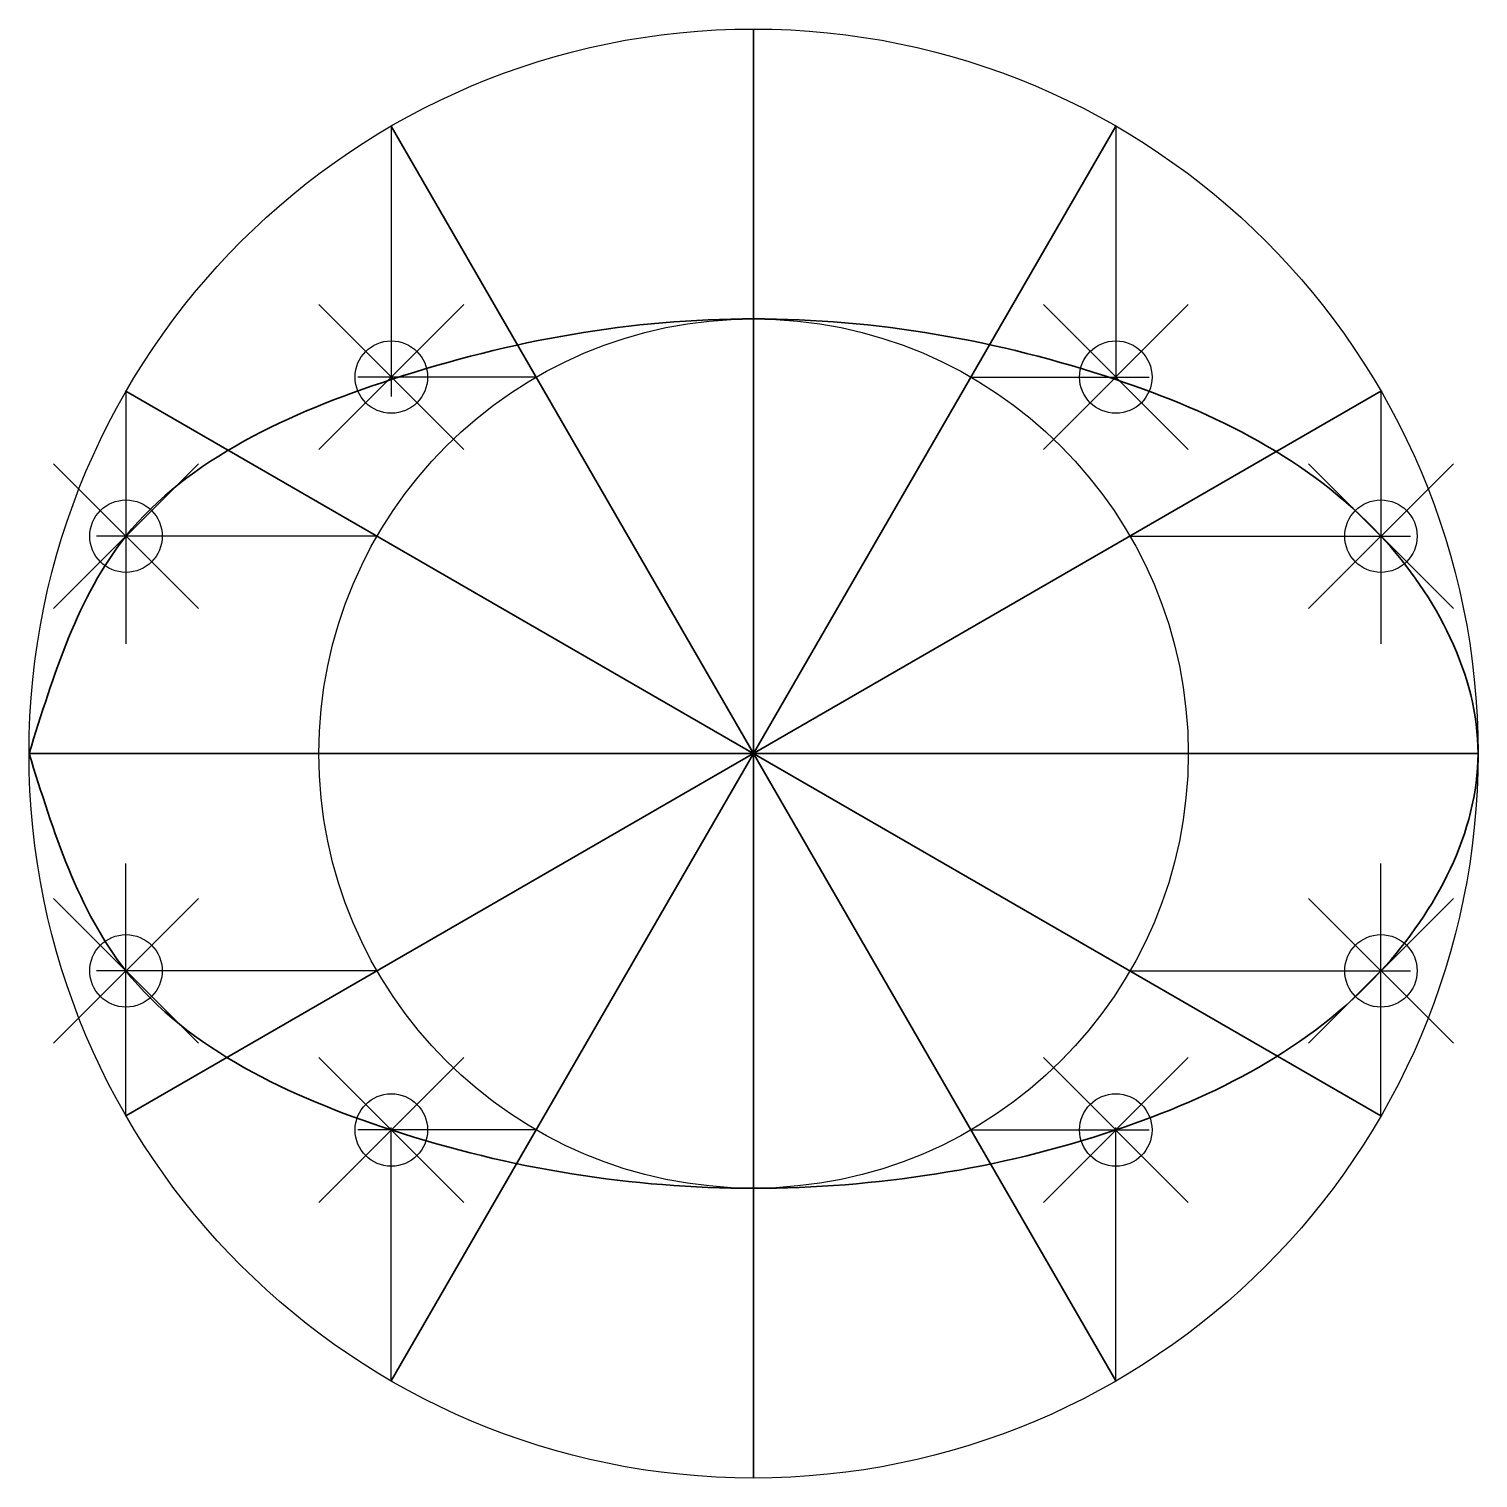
# Model space of a CAD drawing. Header units: millimetres. Extents: x 262 to 362, y 200 to 300.
import ezdxf

# ---------------------------------------------------------------- set-up
doc = ezdxf.new("R2010")
doc.units = ezdxf.units.MM
doc.header["$MEASUREMENT"] = 0
doc.header["$PDMODE"] = 35
doc.header["$PDSIZE"] = 5

msp = doc.modelspace()

# ---------------------------------------------------------------- linework, layer by layer
for p, q in [((311.96, 299.98), (311.96, 199.98)), ((311.96, 199.98), (311.96, 299.98)), ((286.96, 206.68), (336.96, 293.28)), ((336.96, 206.68), (286.96, 293.28)), ((336.96, 293.28), (286.96, 206.68)), ((286.96, 293.28), (336.96, 206.68)), ((286.96, 293.28), (286.96, 275.79)), ((336.96, 293.28), (336.96, 275.79)), ((296.96, 275.96), (284.64, 275.96)), ((286.96, 275.79), (286.96, 274.62)), ((326.96, 275.96), (339.27, 275.96)), ((268.65, 274.98), (355.26, 224.98)), ((268.65, 224.98), (355.26, 274.98)), ((355.26, 224.98), (268.65, 274.98)), ((355.26, 274.98), (268.65, 224.98)), ((268.65, 274.98), (268.65, 257.56)), ((355.26, 274.98), (355.26, 257.56)), ((285.97, 264.98), (266.61, 264.98)), ((337.94, 264.98), (357.3, 264.98)), ((261.96, 249.98), (361.96, 249.98)), ((361.96, 249.98), (261.96, 249.98)), ((268.65, 224.98), (268.65, 242.4)), ((355.26, 224.98), (355.26, 242.4)), ((285.97, 234.98), (266.61, 234.98)), ((337.94, 234.98), (357.3, 234.98)), ((286.96, 206.68), (286.96, 224.18)), ((336.96, 206.68), (336.96, 224.18)), ((296.96, 224), (284.64, 224)), ((326.96, 224), (339.27, 224))]:
    msp.add_line(p, q)
for radius in [50, 30]:
    msp.add_circle((311.96, 249.98), radius)
at = {"color": 240, "lineweight": 35, "true_color": 0xed1f24}
msp.add_spline([(261.96, 249.98), (268.65, 264.98), (286.96, 275.79), (311.96, 279.98), (336.96, 275.79), (355.26, 264.98), (361.96, 249.98), (355.26, 234.98), (336.96, 224), (311.96, 219.98), (286.96, 224), (268.65, 234.98), (261.96, 249.98)], degree=3, dxfattribs=at)
for p in [(286.96, 275.96), (336.96, 275.96), (268.65, 264.98), (355.26, 264.98), (268.65, 234.98), (355.26, 234.98), (286.96, 224), (336.96, 224)]:
    msp.add_point(p)

doc.saveas('drawing.dxf')
